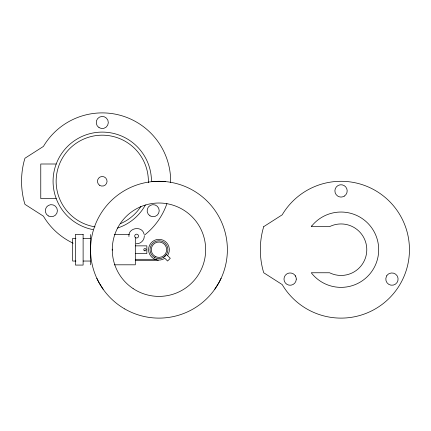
<?xml version="1.0" encoding="UTF-8"?>
<svg xmlns="http://www.w3.org/2000/svg" width="431" height="431" viewBox="0 0 431 431"><rect width="100%" height="100%" fill="white"/><g stroke="black" fill="none" stroke-linecap="round" stroke-linejoin="round"><path stroke-width="0.65" d="M144.304 236.086C144.417 240.369 140.404 244.14 136.131 243.757M221.114 278.259L218.916 282.661L214.767 289.244M166.511 254.489L163.753 257.248M152.622 181.618L158.964 181.289L165.31 181.618M56.224 164.001L40.767 164.001L40.767 198.594L56.224 198.594M114.231 234.599L129.381 234.599M75.942 238.365L72.667 238.365L72.667 261.041L75.942 261.041M83.145 238.365L90.348 238.365M135.312 245.859L146.842 245.859L146.842 253.547L135.312 253.547M135.312 259.311L156.394 259.311M135.312 260.464L158.371 260.464M83.145 261.041L90.348 261.041M114.231 264.806L135.312 264.806L135.312 237.481M103.165 289.244L99.017 282.661L96.819 278.259M295.305 275.781L295.504 276.115M144.062 234.173C142.289 225.321 127.894 227.6 128.944 236.565M112.254 249.15L112.254 250.212M90.348 234.529L90.348 264.871M145.371 205A49.193 49.193 0 0 1 117.464 228.085M93.042 229.621A49.193 49.193 0 0 1 56.52 199.408L55.475 196.498A49.193 49.193 0 0 1 55.475 166.097L56.52 163.187A49.193 49.193 0 0 1 151.453 181.3M170.66 182.523A68.41 68.41 0 0 0 44.501 144.644L43.456 146.4L24.955 158.236L24.088 161.226A80.71 80.71 0 0 0 24.088 201.369L24.955 204.359L43.456 216.195L44.501 217.957A68.41 68.41 0 0 0 73.13 243.197M166.932 203.604A68.41 68.41 0 0 1 144.433 235.164M95.046 226.851A46.122 46.122 0 0 1 56.445 175.999A46.122 46.122 0 0 1 105.638 135.302A46.122 46.122 0 0 1 148.356 182.744M140.937 206.417A46.122 46.122 0 0 1 120.578 223.624M296.275 279.072L296.264 279.46A6.147 6.147 0 0 1 288.872 285.117A6.147 6.147 0 0 1 284.358 276.971A6.147 6.147 0 0 1 293.069 273.696L293.403 273.89A6.147 6.147 0 0 1 296.275 279.072M263.734 226.641L262.867 229.631A80.71 80.71 0 0 0 262.867 269.774L263.734 272.764L282.235 284.6L283.28 286.356A68.41 68.41 0 0 0 385.74 301.49A68.41 68.41 0 0 0 385.74 197.915A68.41 68.41 0 0 0 283.28 213.043L282.235 214.805L263.734 226.641M386.758 275.802L386.564 276.136A6.147 6.147 0 0 0 390.928 285.16A6.147 6.147 0 0 0 398.012 278.07A6.147 6.147 0 0 0 388.988 273.707L388.654 273.906A6.147 6.147 0 0 0 386.758 275.802M167.729 255.265L167.53 255.551L170.283 258.304L167.567 261.019L164.814 258.266L164.529 258.465A10.376 10.376 0 0 1 148.77 251.645A10.376 10.376 0 0 1 160.908 239.507A10.376 10.376 0 0 1 167.729 255.265M311.845 225.887L311.268 226.641L329.591 226.641L330.566 226.173A25.747 25.747 0 0 1 366.781 250.233A25.747 25.747 0 0 1 329.591 272.764L311.268 272.764L312.168 273.906A37.664 37.664 0 0 0 366.996 276.982A37.664 37.664 0 0 0 366.625 222.073A37.664 37.664 0 0 0 311.845 225.887M344.337 196.089L344.003 196.283A6.147 6.147 0 0 1 338.076 196.283L337.742 196.089A6.147 6.147 0 0 1 336.385 186.876A6.147 6.147 0 0 1 345.694 186.876A6.147 6.147 0 0 1 344.337 196.089M83.118 234.329L75.436 234.329L75.436 265.076L83.118 265.076L83.118 234.329M99.028 127.608A6.056 6.056 0 0 0 108.31 122.733A6.056 6.056 0 0 0 99.442 117.135A6.056 6.056 0 0 0 99.028 127.608M150.042 215.872A6.056 6.056 0 0 0 159.222 210.807A6.056 6.056 0 0 0 150.247 205.393A6.056 6.056 0 0 0 150.042 215.872M48.304 215.926A6.056 6.056 0 0 0 57.398 210.711A6.056 6.056 0 0 0 48.337 205.442A6.056 6.056 0 0 0 48.304 215.926M99.599 185.298A4.806 4.806 0 0 0 107.055 181.602A4.806 4.806 0 0 0 100.121 176.996A4.806 4.806 0 0 0 99.599 185.298M133.125 288.598A46.699 46.699 0 0 0 205.571 252.636A46.699 46.699 0 0 0 138.206 207.877A46.699 46.699 0 0 0 133.125 288.598M124.758 308.946A68.41 68.41 0 0 0 227.379 249.7A68.41 68.41 0 0 0 124.758 190.459A68.41 68.41 0 0 0 124.758 308.946M135.555 237.686A1.923 1.923 0 0 0 138.534 236.204A1.923 1.923 0 0 0 135.76 234.362A1.923 1.923 0 0 0 135.555 237.686M144.299 250.675A1.153 1.153 0 0 0 146.071 249.754A1.153 1.153 0 0 0 144.39 248.682A1.153 1.153 0 0 0 144.299 250.675M154.497 257.442A8.938 8.938 0 0 0 167.901 249.7A8.938 8.938 0 0 0 154.497 241.963A8.938 8.938 0 0 0 154.497 257.442M155.122 256.359A7.688 7.688 0 0 0 166.652 249.7A7.688 7.688 0 0 0 155.122 243.046A7.688 7.688 0 0 0 155.122 256.359"/></g></svg>
